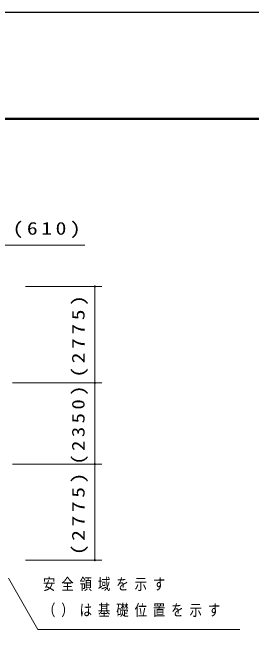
# Model space of a CAD drawing. Units: millimetres on the paper. Extents: x 200 to 813, y 141 to 438.
# Drawn here: x 419.5 to 454, y 348.6 to 438.2 of the extents above; entities that cross this region are included whole.
import ezdxf

# ---------------------------------------------------------------- set-up
doc = ezdxf.new("R2010")
doc.units = ezdxf.units.MM
for name, color, linetype, lineweight in [('A3図枠', 140, 'Continuous', 50), ('線', 2, 'Continuous', 25), ('補助', 2, 'Continuous', 13)]:
    doc.layers.add(name, color=color, linetype=linetype, lineweight=lineweight)
doc.styles.add('ＭＳ ゴシック', font='')
doc.styles.get('ＭＳ ゴシック').set_extended_font_data('MS Gothic')

# ---------------------------------------------------------------- blocks, each defined once
blk = doc.blocks.new('dimension_origin')
at = {"color": 0, "linetype": 'Continuous', "lineweight": -2}
blk.add_circle((0, 0), 1.25, dxfattribs=at)

msp = doc.modelspace()

# ---------------------------------------------------------------- linework, layer by layer
at = {"layer": 'A3図枠', "color": 7}
msp.add_line((601.826, 422.858), (216.826, 422.858), dxfattribs=at)
at = {"layer": '線', "color": 7}
msp.add_lwpolyline([(200.328, 141.299), (618.324, 141.299), (618.324, 438.219), (200.328, 438.219)], close=True, dxfattribs=at)
at = {"layer": '補助'}
for p, q in [((416.342, 404.643), (429.934, 404.643)), ((421.372, 398.643), (432.372, 398.643)), ((431.372, 398.643), (431.372, 384.768)), ((419.467, 384.768), (432.372, 384.768)), ((419.467, 384.768), (432.372, 384.768)), ((431.372, 384.768), (431.372, 373.018)), ((419.467, 373.018), (432.372, 373.018)), ((419.467, 373.018), (432.372, 373.018)), ((431.372, 373.018), (431.372, 359.143)), ((421.372, 359.143), (432.372, 359.143)), ((418.872, 356.545), (423.146, 349.143)), ((423.146, 349.143), (424.146, 349.143)), ((424.146, 349.143), (452.297, 349.143))]:
    msp.add_line(p, q, dxfattribs=at)

# ---------------------------------------------------------------- block references
at = {"layer": '補助', "xscale": 0.0667, "yscale": 0.0667}
for p, rotation in [((431.372, 398.643), 270), ((431.372, 384.768), 90), ((431.372, 384.768), 270), ((431.372, 373.018), 90), ((431.372, 373.018), 270), ((431.372, 359.143), 90)]:
    msp.add_blockref('dimension_origin', p, dxfattribs=dict(at, rotation=rotation))

# ---------------------------------------------------------------- texts
at = {"layer": '補助', "style": 'ＭＳ ゴシック'}
for s, insert, char_height, attachment_point in [('\\T1.33;\\W1.25;(610)', (424.663, 405.643), 1.833, 8), ('\\T1.47;\\W0.8;安全領域を示す', (423.871, 356.518), 1.65, 1), ('\\T1.47;\\W0.8;（）は基礎位置を示す', (423.871, 352.768), 1.65, 1)]:
    msp.add_mtext(s, dxfattribs=dict(at, insert=insert, char_height=char_height, attachment_point=attachment_point))
at = {"layer": '補助', "char_height": 1.833, "attachment_point": 8, "rotation": 90, "style": 'ＭＳ ゴシック'}
for s, insert in [('\\T1.33;\\W1.25;(2775)', (430.372, 391.705)), ('\\T1.33;\\W1.2;(2350)', (430.372, 378.893)), ('\\T1.33;\\W1.25;(2775)', (430.372, 366.08))]:
    msp.add_mtext(s, dxfattribs=dict(at, insert=insert))

doc.saveas('drawing.dxf')
